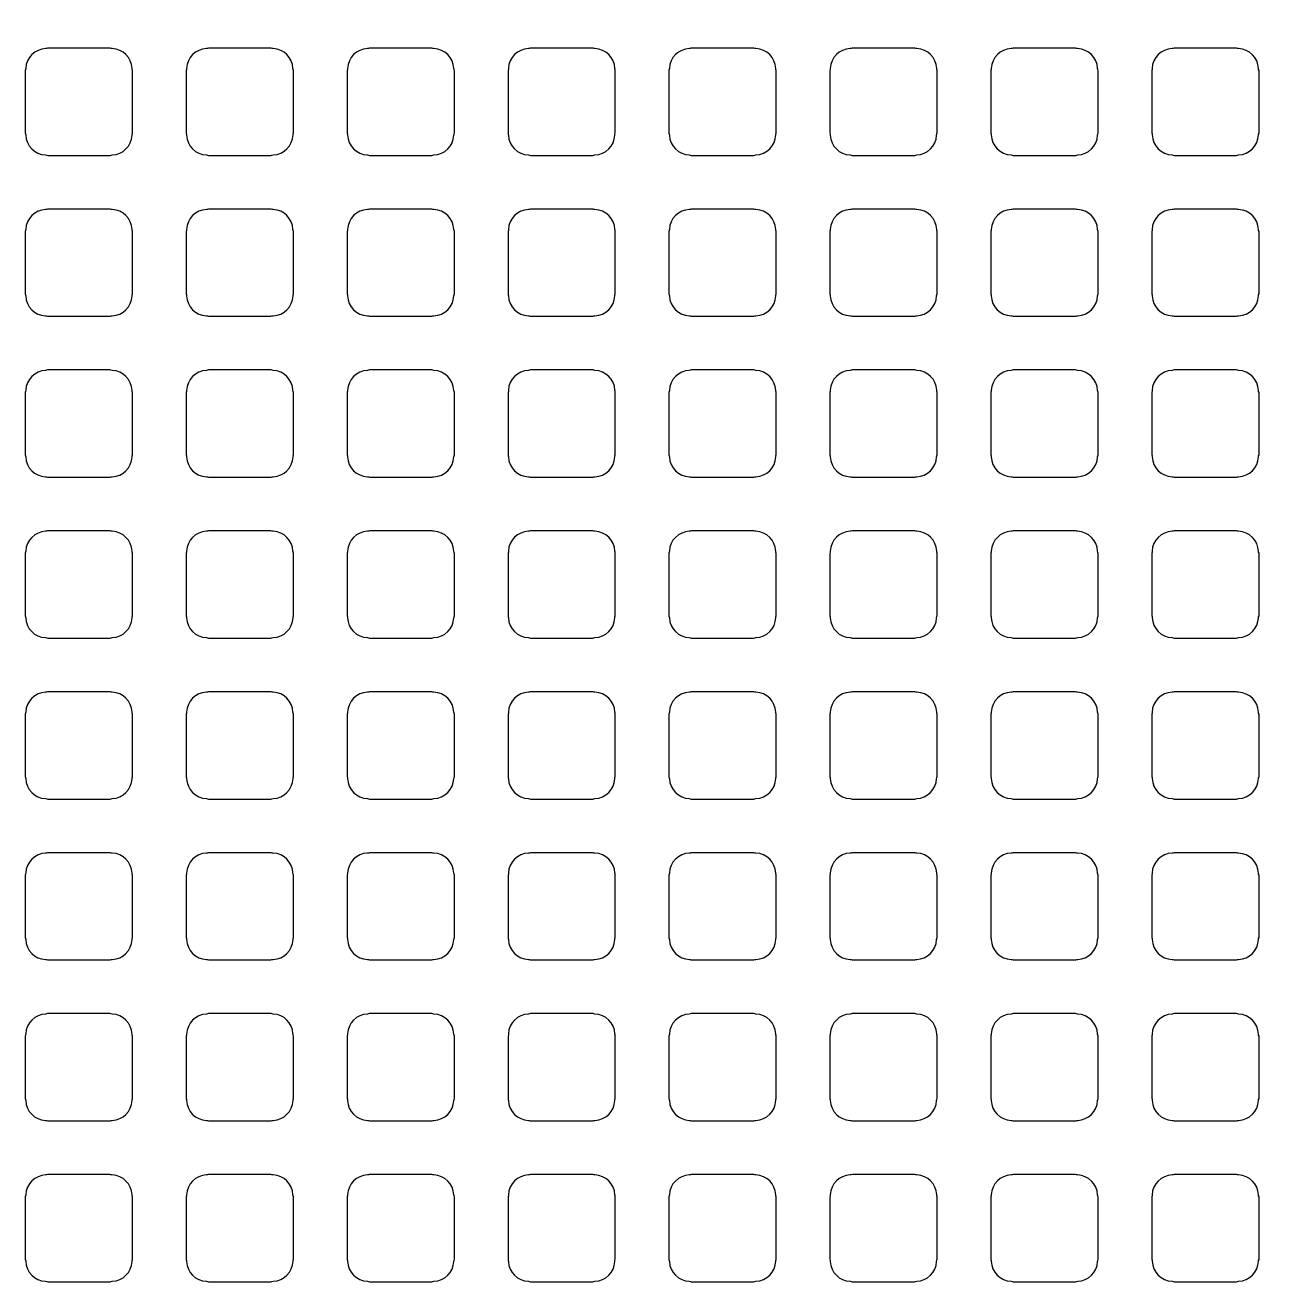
# Model space of a CAD drawing. Header units: millimetres. Extents: x 3440 to 3572, y 2 to 96.
# Drawn here: x 3530.244 to 3531.438, y 59.916 to 61.106 of the extents above; entities that cross this region are included whole.
import ezdxf

# ---------------------------------------------------------------- set-up
doc = ezdxf.new("R2010")
doc.units = ezdxf.units.MM
doc.header["$LTSCALE"] = 23.1
doc.layers.add('gbr-dxf', color=7, linetype='CONTINUOUS')

msp = doc.modelspace()

# ---------------------------------------------------------------- linework, layer by layer
at = {"layer": 'gbr-dxf', "linetype": 'Continuous'}
for points in [[(3533.3367, 60.2353, -0.198755), (3530.7901, 66.3816, -0.011889), (3530.7901, 66.385, -0.001401), (3530.7902, 66.4319, -0.006774), (3530.7902, 66.4335), (3530.7902, 68.821, 0.15456), (3530.6411, 69.0475, -0.007498), (3530.6397, 69.0487, -0.223524), (3530.566, 69.2052, -0.414223), (3530.7692, 69.4084, -0.414223), (3530.9724, 69.2052, -0.097355), (3530.9573, 69.1283, 0.044886), (3530.9345, 69.0512, -0.047616), (3530.9426, 68.9741, -0.019176), (3530.9426, 68.9684), (3530.9426, 68.8329, -0.01601), (3530.9426, 68.8281), (3530.9426, 66.4315, -0.008654), (3530.9426, 66.4292, 0.001254), (3530.9425, 66.3884, -0.011774), (3530.9425, 66.3851, 0.198929), (3533.4461, 60.3414, -0.008685)], [(3531.2886, 66.1606, 0.198897), (3533.5297, 60.7496, -0.008509)], [(3533.4202, 60.6435, -0.198702), (3531.1362, 66.1571, -0.011933)]]:
    msp.add_lwpolyline(points, format="xyb", dxfattribs=at)
for points in [[(3530.2439, 61.0037, -0.101214), (3530.2443, 61.0018, 0.393729), (3530.2632, 60.9829, -0.101678), (3530.2652, 60.9824), (3530.3243, 60.9824, -0.098843), (3530.3262, 60.9829, 0.393729), (3530.345, 61.0017, -0.095482), (3530.3454, 61.0036), (3530.3454, 61.0628, -0.098843), (3530.345, 61.0647, 0.393729), (3530.3261, 61.0836, -0.09841), (3530.3242, 61.084), (3530.265, 61.084, -0.089302), (3530.2632, 61.0836, 0.393729), (3530.2444, 61.0648, -0.104195), (3530.2439, 61.0628)], [(3530.3962, 61.0036, -0.098843), (3530.3967, 61.0017, 0.393729), (3530.4156, 60.9829, -0.095482), (3530.4174, 60.9824), (3530.4766, 60.9824, -0.104567), (3530.4786, 60.9829, 0.393729), (3530.4975, 61.0018, -0.09841), (3530.4979, 61.0037), (3530.4979, 61.0628, -0.101214), (3530.4974, 61.0648, 0.393729), (3530.4786, 61.0836, -0.092282), (3530.4768, 61.084), (3530.4174, 61.084, -0.095462), (3530.4156, 61.0836, 0.393729), (3530.3967, 61.0647, -0.101678), (3530.3962, 61.0628)], [(3530.5487, 61.0036, -0.095462), (3530.5491, 61.0018, 0.393729), (3530.568, 60.9829, -0.101678), (3530.57, 60.9824), (3530.6291, 60.9824, -0.098843), (3530.631, 60.9829, 0.393729), (3530.6498, 61.0017, -0.101678), (3530.6503, 61.0037), (3530.6503, 61.0627, -0.104567), (3530.6498, 61.0647, 0.393729), (3530.6309, 61.0836, -0.09841), (3530.629, 61.084), (3530.5698, 61.084, -0.089302), (3530.568, 61.0836, 0.393729), (3530.5492, 61.0648, -0.09841), (3530.5487, 61.0629)], [(3530.7011, 61.0036, -0.095462), (3530.7015, 61.0017, 0.393729), (3530.7204, 60.9829, -0.09841), (3530.7223, 60.9824), (3530.7815, 60.9824, -0.095462), (3530.7833, 60.9829, 0.393729), (3530.8022, 61.0017, -0.101678), (3530.8027, 61.0037), (3530.8027, 61.063, -0.092621), (3530.8023, 61.0648, 0.393729), (3530.7834, 61.0836, -0.088868), (3530.7817, 61.084), (3530.7222, 61.084, -0.092621), (3530.7204, 61.0836, 0.393729), (3530.7015, 61.0648, -0.09841), (3530.7011, 61.0628)], [(3530.8535, 61.0036, -0.095462), (3530.8539, 61.0017, 0.393729), (3530.8728, 60.9829, -0.095482), (3530.8746, 60.9824), (3530.9338, 60.9824, -0.104567), (3530.9358, 60.9829, 0.393729), (3530.9547, 61.0018, -0.088868), (3530.955, 61.0035), (3530.955, 61.063, -0.092621), (3530.9546, 61.0648, 0.393729), (3530.9358, 61.0836, -0.092282), (3530.934, 61.084), (3530.8746, 61.084, -0.095462), (3530.8728, 61.0836, 0.393729), (3530.8539, 61.0647, -0.09841), (3530.8535, 61.0628)], [(3531.0058, 61.0037, -0.101214), (3531.0063, 61.0017, 0.393729), (3531.0252, 60.9829, -0.09841), (3531.0271, 60.9824), (3531.0863, 60.9824, -0.095462), (3531.0881, 60.9829, 0.393729), (3531.107, 61.0017, -0.107228), (3531.1075, 61.0038), (3531.1075, 61.0629, -0.098843), (3531.1071, 61.0648, 0.393729), (3531.0882, 61.0836, -0.088868), (3531.0865, 61.084), (3531.027, 61.084, -0.092621), (3531.0252, 61.0836, 0.393729), (3531.0063, 61.0648, -0.104195), (3531.0058, 61.0627)], [(3531.1583, 61.0036, -0.095462), (3531.1587, 61.0018, 0.393729), (3531.1776, 60.9829, -0.101678), (3531.1796, 60.9824), (3531.2387, 60.9824, -0.098843), (3531.2406, 60.9829, 0.393729), (3531.2594, 61.0017, -0.101678), (3531.2599, 61.0037), (3531.2599, 61.0627, -0.104567), (3531.2594, 61.0647, 0.393729), (3531.2405, 61.0836, -0.09841), (3531.2386, 61.084), (3531.1794, 61.084, -0.089302), (3531.1776, 61.0836, 0.393729), (3531.1588, 61.0648, -0.09841), (3531.1583, 61.0629)], [(3531.3107, 61.0038, -0.101214), (3531.3112, 61.0018, 0.393729), (3531.33, 60.9829, -0.104195), (3531.332, 60.9824), (3531.391, 60.9824, -0.101214), (3531.393, 60.9829, 0.393729), (3531.4118, 61.0018, -0.095482), (3531.4123, 61.0036), (3531.4123, 61.0628, -0.098843), (3531.4118, 61.0647, 0.393729), (3531.393, 61.0836, -0.095482), (3531.3911, 61.084), (3531.3319, 61.084, -0.098843), (3531.33, 61.0836, 0.393729), (3531.3111, 61.0647, -0.092282), (3531.3107, 61.0629)], [(3530.2439, 60.8513, -0.101214), (3530.2443, 60.8494, 0.393729), (3530.2632, 60.8305, -0.09841), (3530.2651, 60.8301), (3530.3243, 60.8301, -0.095462), (3530.3262, 60.8305, 0.393729), (3530.345, 60.8493, -0.095482), (3530.3454, 60.8512), (3530.3454, 60.9104, -0.098843), (3530.345, 60.9123, 0.393729), (3530.3261, 60.9312, -0.101678), (3530.3242, 60.9316), (3530.265, 60.9316, -0.092621), (3530.2632, 60.9312, 0.393729), (3530.2444, 60.9124, -0.104195), (3530.2439, 60.9104)], [(3530.3962, 60.8512, -0.098843), (3530.3967, 60.8493, 0.393729), (3530.4156, 60.8305, -0.092282), (3530.4173, 60.8301), (3530.4766, 60.8301, -0.101214), (3530.4786, 60.8305, 0.393729), (3530.4975, 60.8494, -0.09841), (3530.4979, 60.8513), (3530.4979, 60.9104, -0.101214), (3530.4974, 60.9124, 0.393729), (3530.4786, 60.9312, -0.095482), (3530.4767, 60.9316), (3530.4175, 60.9316, -0.098843), (3530.4156, 60.9312, 0.393729), (3530.3967, 60.9123, -0.101678), (3530.3962, 60.9104)], [(3530.5487, 60.8512, -0.095462), (3530.5491, 60.8494, 0.393729), (3530.568, 60.8305, -0.09841), (3530.5699, 60.8301), (3530.6291, 60.8301, -0.095462), (3530.631, 60.8305, 0.393729), (3530.6498, 60.8493, -0.101678), (3530.6503, 60.8513), (3530.6503, 60.9103, -0.104567), (3530.6498, 60.9123, 0.393729), (3530.6309, 60.9312, -0.101678), (3530.629, 60.9316), (3530.5698, 60.9316, -0.092621), (3530.568, 60.9312, 0.393729), (3530.5492, 60.9124, -0.09841), (3530.5487, 60.9105)], [(3530.7011, 60.8512, -0.095462), (3530.7015, 60.8493, 0.393729), (3530.7204, 60.8305, -0.095482), (3530.7222, 60.8301), (3530.7815, 60.8301, -0.092621), (3530.7833, 60.8305, 0.393729), (3530.8022, 60.8493, -0.101678), (3530.8027, 60.8513), (3530.8027, 60.9106, -0.092621), (3530.8023, 60.9124, 0.393729), (3530.7834, 60.9312, -0.092282), (3530.7816, 60.9316), (3530.7223, 60.9316, -0.095462), (3530.7204, 60.9312, 0.393729), (3530.7015, 60.9124, -0.09841), (3530.7011, 60.9104)], [(3530.8535, 60.8512, -0.095462), (3530.8539, 60.8493, 0.393729), (3530.8728, 60.8305, -0.092282), (3530.8745, 60.8301), (3530.9338, 60.8301, -0.101214), (3530.9358, 60.8305, 0.393729), (3530.9547, 60.8494, -0.088868), (3530.955, 60.8511), (3530.955, 60.9106, -0.092621), (3530.9546, 60.9124, 0.393729), (3530.9358, 60.9312, -0.095482), (3530.9339, 60.9316), (3530.8747, 60.9316, -0.098843), (3530.8728, 60.9312, 0.393729), (3530.8539, 60.9123, -0.09841), (3530.8535, 60.9104)], [(3531.0058, 60.8513, -0.101214), (3531.0063, 60.8493, 0.393729), (3531.0252, 60.8305, -0.095482), (3531.027, 60.8301), (3531.0863, 60.8301, -0.092621), (3531.0881, 60.8305, 0.393729), (3531.107, 60.8493, -0.107228), (3531.1075, 60.8514), (3531.1075, 60.9105, -0.098843), (3531.1071, 60.9124, 0.393729), (3531.0882, 60.9312, -0.092282), (3531.0864, 60.9316), (3531.027, 60.9316, -0.095462), (3531.0252, 60.9312, 0.393729), (3531.0063, 60.9124, -0.104195), (3531.0058, 60.9103)], [(3531.1583, 60.8512, -0.095462), (3531.1587, 60.8494, 0.393729), (3531.1776, 60.8305, -0.09841), (3531.1795, 60.8301), (3531.2387, 60.8301, -0.095462), (3531.2406, 60.8305, 0.393729), (3531.2594, 60.8493, -0.101678), (3531.2599, 60.8513), (3531.2599, 60.9103, -0.104567), (3531.2594, 60.9123, 0.393729), (3531.2405, 60.9312, -0.101678), (3531.2386, 60.9316), (3531.1794, 60.9316, -0.092621), (3531.1776, 60.9312, 0.393729), (3531.1588, 60.9124, -0.09841), (3531.1583, 60.9105)], [(3531.3107, 60.8514, -0.101214), (3531.3112, 60.8494, 0.393729), (3531.33, 60.8305, -0.101678), (3531.332, 60.8301), (3531.3911, 60.8301, -0.098843), (3531.393, 60.8305, 0.393729), (3531.4118, 60.8494, -0.095482), (3531.4123, 60.8512), (3531.4123, 60.9104, -0.098843), (3531.4118, 60.9123, 0.393729), (3531.393, 60.9312, -0.09841), (3531.3911, 60.9316), (3531.3319, 60.9316, -0.101214), (3531.33, 60.9312, 0.393729), (3531.3111, 60.9123, -0.092282), (3531.3107, 60.9105)], [(3530.2439, 60.6989, -0.101214), (3530.2443, 60.697, 0.393729), (3530.2632, 60.6781, -0.095482), (3530.265, 60.6777), (3530.3244, 60.6777, -0.092621), (3530.3262, 60.6781, 0.393729), (3530.345, 60.6969, -0.095482), (3530.3454, 60.6988), (3530.3454, 60.758, -0.098843), (3530.345, 60.7599, 0.393729), (3530.3261, 60.7788, -0.104195), (3530.3241, 60.7793), (3530.2651, 60.7793, -0.095462), (3530.2632, 60.7788, 0.393729), (3530.2444, 60.76, -0.104195), (3530.2439, 60.758)], [(3530.3962, 60.6988, -0.098843), (3530.3967, 60.6969, 0.393729), (3530.4156, 60.6781, -0.088868), (3530.4173, 60.6777), (3530.4767, 60.6777, -0.098843), (3530.4786, 60.6781, 0.393729), (3530.4975, 60.697, -0.09841), (3530.4979, 60.6989), (3530.4979, 60.758, -0.101214), (3530.4974, 60.76, 0.393729), (3530.4786, 60.7788, -0.09841), (3530.4767, 60.7793), (3530.4175, 60.7793, -0.101214), (3530.4156, 60.7788, 0.393729), (3530.3967, 60.7599, -0.101678), (3530.3962, 60.758)], [(3530.5487, 60.6988, -0.095462), (3530.5491, 60.697, 0.393729), (3530.568, 60.6781, -0.095482), (3530.5699, 60.6777), (3530.6292, 60.6777, -0.092621), (3530.631, 60.6781, 0.393729), (3530.6498, 60.6969, -0.101678), (3530.6503, 60.6989), (3530.6503, 60.7579, -0.104567), (3530.6498, 60.7599, 0.393729), (3530.6309, 60.7788, -0.104195), (3530.6289, 60.7793), (3530.5699, 60.7793, -0.095462), (3530.568, 60.7788, 0.393729), (3530.5492, 60.76, -0.09841), (3530.5487, 60.7581)], [(3530.7011, 60.6988, -0.095462), (3530.7015, 60.6969, 0.393729), (3530.7204, 60.6781, -0.092282), (3530.7222, 60.6777), (3530.7816, 60.6777, -0.089302), (3530.7833, 60.6781, 0.393729), (3530.8022, 60.6969, -0.101678), (3530.8027, 60.6989), (3530.8027, 60.7582, -0.092621), (3530.8023, 60.76, 0.393729), (3530.7834, 60.7788, -0.095482), (3530.7816, 60.7793), (3530.7223, 60.7793, -0.098843), (3530.7204, 60.7788, 0.393729), (3530.7015, 60.76, -0.09841), (3530.7011, 60.758)], [(3530.8535, 60.6988, -0.095462), (3530.8539, 60.6969, 0.393729), (3530.8728, 60.6781, -0.088868), (3530.8745, 60.6777), (3530.9339, 60.6777, -0.098843), (3530.9358, 60.6781, 0.393729), (3530.9547, 60.697, -0.088868), (3530.955, 60.6987), (3530.955, 60.7582, -0.092621), (3530.9546, 60.76, 0.393729), (3530.9358, 60.7788, -0.09841), (3530.9339, 60.7793), (3530.8747, 60.7793, -0.101214), (3530.8728, 60.7788, 0.393729), (3530.8539, 60.7599, -0.09841), (3530.8535, 60.758)], [(3531.0058, 60.6989, -0.101214), (3531.0063, 60.6969, 0.393729), (3531.0252, 60.6781, -0.092282), (3531.027, 60.6777), (3531.0864, 60.6777, -0.089302), (3531.0881, 60.6781, 0.393729), (3531.107, 60.6969, -0.107228), (3531.1075, 60.699), (3531.1075, 60.7581, -0.098843), (3531.1071, 60.76, 0.393729), (3531.0882, 60.7788, -0.095482), (3531.0864, 60.7793), (3531.0271, 60.7793, -0.098843), (3531.0252, 60.7788, 0.393729), (3531.0063, 60.76, -0.104195), (3531.0058, 60.7579)], [(3531.1583, 60.6988, -0.095462), (3531.1587, 60.697, 0.393729), (3531.1776, 60.6781, -0.095482), (3531.1795, 60.6777), (3531.2388, 60.6777, -0.092621), (3531.2406, 60.6781, 0.393729), (3531.2594, 60.6969, -0.101678), (3531.2599, 60.6989), (3531.2599, 60.7579, -0.104567), (3531.2594, 60.7599, 0.393729), (3531.2405, 60.7788, -0.104195), (3531.2385, 60.7793), (3531.1795, 60.7793, -0.095462), (3531.1776, 60.7788, 0.393729), (3531.1588, 60.76, -0.09841), (3531.1583, 60.7581)], [(3531.3107, 60.699, -0.101214), (3531.3112, 60.697, 0.393729), (3531.33, 60.6781, -0.09841), (3531.3319, 60.6777), (3531.3911, 60.6777, -0.095462), (3531.393, 60.6781, 0.393729), (3531.4118, 60.697, -0.095482), (3531.4123, 60.6988), (3531.4123, 60.758, -0.098843), (3531.4118, 60.7599, 0.393729), (3531.393, 60.7788, -0.101678), (3531.391, 60.7793), (3531.332, 60.7793, -0.104567), (3531.33, 60.7788, 0.393729), (3531.3111, 60.7599, -0.092282), (3531.3107, 60.7581)], [(3530.2439, 60.5465, -0.101214), (3530.2443, 60.5446, 0.393729), (3530.2632, 60.5257, -0.104195), (3530.2652, 60.5252), (3530.3242, 60.5252, -0.101214), (3530.3262, 60.5257, 0.393729), (3530.345, 60.5445, -0.095482), (3530.3454, 60.5464), (3530.3454, 60.6056, -0.098843), (3530.345, 60.6075, 0.393729), (3530.3261, 60.6264, -0.107228), (3530.3241, 60.6269), (3530.2651, 60.6269, -0.098843), (3530.2632, 60.6264, 0.393729), (3530.2444, 60.6076, -0.104195), (3530.2439, 60.6056)], [(3530.3962, 60.5464, -0.098843), (3530.3967, 60.5445, 0.393729), (3530.4156, 60.5257, -0.09841), (3530.4175, 60.5252), (3530.4765, 60.5252, -0.10699), (3530.4786, 60.5257, 0.393729), (3530.4975, 60.5446, -0.09841), (3530.4979, 60.5465), (3530.4979, 60.6056, -0.101214), (3530.4974, 60.6076, 0.393729), (3530.4786, 60.6264, -0.101678), (3530.4766, 60.6269), (3530.4176, 60.6269, -0.104567), (3530.4156, 60.6264, 0.393729), (3530.3967, 60.6075, -0.101678), (3530.3962, 60.6056)], [(3530.5487, 60.5464, -0.095462), (3530.5491, 60.5446, 0.393729), (3530.568, 60.5257, -0.104195), (3530.57, 60.5252), (3530.629, 60.5252, -0.101214), (3530.631, 60.5257, 0.393729), (3530.6498, 60.5445, -0.101678), (3530.6503, 60.5465), (3530.6503, 60.6055, -0.104567), (3530.6498, 60.6075, 0.393729), (3530.6309, 60.6264, -0.107228), (3530.6289, 60.6269), (3530.5699, 60.6269, -0.098843), (3530.568, 60.6264, 0.393729), (3530.5492, 60.6076, -0.09841), (3530.5487, 60.6057)], [(3530.7011, 60.5464, -0.095462), (3530.7015, 60.5445, 0.393729), (3530.7204, 60.5257, -0.101678), (3530.7223, 60.5252), (3530.7814, 60.5252, -0.098843), (3530.7833, 60.5257, 0.393729), (3530.8022, 60.5445, -0.101678), (3530.8027, 60.5465), (3530.8027, 60.6058, -0.092621), (3530.8023, 60.6076, 0.393729), (3530.7834, 60.6264, -0.09841), (3530.7815, 60.6269), (3530.7224, 60.6269, -0.101214), (3530.7204, 60.6264, 0.393729), (3530.7015, 60.6076, -0.09841), (3530.7011, 60.6056)], [(3530.8535, 60.5464, -0.095462), (3530.8539, 60.5445, 0.393729), (3530.8728, 60.5257, -0.09841), (3530.8747, 60.5252), (3530.9337, 60.5252, -0.10699), (3530.9358, 60.5257, 0.393729), (3530.9547, 60.5446, -0.088868), (3530.955, 60.5463), (3530.955, 60.6058, -0.092621), (3530.9546, 60.6076, 0.393729), (3530.9358, 60.6264, -0.101678), (3530.9338, 60.6269), (3530.8748, 60.6269, -0.104567), (3530.8728, 60.6264, 0.393729), (3530.8539, 60.6075, -0.09841), (3530.8535, 60.6056)], [(3531.0058, 60.5465, -0.101214), (3531.0063, 60.5445, 0.393729), (3531.0252, 60.5257, -0.101678), (3531.0271, 60.5252), (3531.0862, 60.5252, -0.098843), (3531.0881, 60.5257, 0.393729), (3531.107, 60.5445, -0.107228), (3531.1075, 60.5466), (3531.1075, 60.6057, -0.098843), (3531.1071, 60.6076, 0.393729), (3531.0882, 60.6264, -0.09841), (3531.0863, 60.6269), (3531.0272, 60.6269, -0.101214), (3531.0252, 60.6264, 0.393729), (3531.0063, 60.6076, -0.104195), (3531.0058, 60.6055)], [(3531.1583, 60.5464, -0.095462), (3531.1587, 60.5446, 0.393729), (3531.1776, 60.5257, -0.104195), (3531.1796, 60.5252), (3531.2386, 60.5252, -0.101214), (3531.2406, 60.5257, 0.393729), (3531.2594, 60.5445, -0.101678), (3531.2599, 60.5465), (3531.2599, 60.6055, -0.104567), (3531.2594, 60.6075, 0.393729), (3531.2405, 60.6264, -0.107228), (3531.2385, 60.6269), (3531.1795, 60.6269, -0.098843), (3531.1776, 60.6264, 0.393729), (3531.1588, 60.6076, -0.09841), (3531.1583, 60.6057)], [(3531.3107, 60.5466, -0.101214), (3531.3112, 60.5446, 0.393729), (3531.33, 60.5257, -0.107228), (3531.3321, 60.5252), (3531.391, 60.5252, -0.104567), (3531.393, 60.5257, 0.393729), (3531.4118, 60.5446, -0.095482), (3531.4123, 60.5464), (3531.4123, 60.6056, -0.098843), (3531.4118, 60.6075, 0.393729), (3531.393, 60.6264, -0.104195), (3531.3909, 60.6269), (3531.332, 60.6269, -0.10699), (3531.33, 60.6264, 0.393729), (3531.3111, 60.6075, -0.092282), (3531.3107, 60.6057)], [(3530.2439, 60.3941, -0.101214), (3530.2443, 60.3922, 0.393729), (3530.2632, 60.3733, -0.101678), (3530.2652, 60.3728), (3530.3243, 60.3728, -0.098843), (3530.3262, 60.3733, 0.393729), (3530.345, 60.3921, -0.095482), (3530.3454, 60.394), (3530.3454, 60.4532, -0.098843), (3530.345, 60.4551, 0.393729), (3530.3261, 60.474, -0.09841), (3530.3242, 60.4744), (3530.265, 60.4744, -0.089302), (3530.2632, 60.474, 0.393729), (3530.2444, 60.4552, -0.104195), (3530.2439, 60.4532)], [(3530.3962, 60.394, -0.098843), (3530.3967, 60.3921, 0.393729), (3530.4156, 60.3733, -0.095482), (3530.4174, 60.3728), (3530.4766, 60.3728, -0.104567), (3530.4786, 60.3733, 0.393729), (3530.4975, 60.3922, -0.09841), (3530.4979, 60.3941), (3530.4979, 60.4532, -0.101214), (3530.4974, 60.4552, 0.393729), (3530.4786, 60.474, -0.092282), (3530.4768, 60.4744), (3530.4174, 60.4744, -0.095462), (3530.4156, 60.474, 0.393729), (3530.3967, 60.4551, -0.101678), (3530.3962, 60.4532)], [(3530.5487, 60.394, -0.095462), (3530.5491, 60.3922, 0.393729), (3530.568, 60.3733, -0.101678), (3530.57, 60.3728), (3530.6291, 60.3728, -0.098843), (3530.631, 60.3733, 0.393729), (3530.6498, 60.3921, -0.101678), (3530.6503, 60.3941), (3530.6503, 60.4531, -0.104567), (3530.6498, 60.4551, 0.393729), (3530.6309, 60.474, -0.09841), (3530.629, 60.4744), (3530.5698, 60.4744, -0.089302), (3530.568, 60.474, 0.393729), (3530.5492, 60.4552, -0.09841), (3530.5487, 60.4533)], [(3530.7011, 60.394, -0.095462), (3530.7015, 60.3921, 0.393729), (3530.7204, 60.3733, -0.09841), (3530.7223, 60.3728), (3530.7815, 60.3728, -0.095462), (3530.7833, 60.3733, 0.393729), (3530.8022, 60.3921, -0.101678), (3530.8027, 60.3941), (3530.8027, 60.4534, -0.092621), (3530.8023, 60.4552, 0.393729), (3530.7834, 60.474, -0.088868), (3530.7817, 60.4744), (3530.7222, 60.4744, -0.092621), (3530.7204, 60.474, 0.393729), (3530.7015, 60.4552, -0.09841), (3530.7011, 60.4532)], [(3530.8535, 60.394, -0.095462), (3530.8539, 60.3921, 0.393729), (3530.8728, 60.3733, -0.095482), (3530.8746, 60.3728), (3530.9338, 60.3728, -0.104567), (3530.9358, 60.3733, 0.393729), (3530.9547, 60.3922, -0.088868), (3530.955, 60.3939), (3530.955, 60.4534, -0.092621), (3530.9546, 60.4552, 0.393729), (3530.9358, 60.474, -0.092282), (3530.934, 60.4744), (3530.8746, 60.4744, -0.095462), (3530.8728, 60.474, 0.393729), (3530.8539, 60.4551, -0.09841), (3530.8535, 60.4532)], [(3531.0058, 60.3941, -0.101214), (3531.0063, 60.3921, 0.393729), (3531.0252, 60.3733, -0.09841), (3531.0271, 60.3728), (3531.0863, 60.3728, -0.095462), (3531.0881, 60.3733, 0.393729), (3531.107, 60.3921, -0.107228), (3531.1075, 60.3942), (3531.1075, 60.4533, -0.098843), (3531.1071, 60.4552, 0.393729), (3531.0882, 60.474, -0.088868), (3531.0865, 60.4744), (3531.027, 60.4744, -0.092621), (3531.0252, 60.474, 0.393729), (3531.0063, 60.4552, -0.104195), (3531.0058, 60.4531)], [(3531.1583, 60.394, -0.095462), (3531.1587, 60.3922, 0.393729), (3531.1776, 60.3733, -0.101678), (3531.1796, 60.3728), (3531.2387, 60.3728, -0.098843), (3531.2406, 60.3733, 0.393729), (3531.2594, 60.3921, -0.101678), (3531.2599, 60.3941), (3531.2599, 60.4531, -0.104567), (3531.2594, 60.4551, 0.393729), (3531.2405, 60.474, -0.09841), (3531.2386, 60.4744), (3531.1794, 60.4744, -0.089302), (3531.1776, 60.474, 0.393729), (3531.1588, 60.4552, -0.09841), (3531.1583, 60.4533)], [(3531.3107, 60.3942, -0.101214), (3531.3112, 60.3922, 0.393729), (3531.33, 60.3733, -0.104195), (3531.332, 60.3728), (3531.391, 60.3728, -0.101214), (3531.393, 60.3733, 0.393729), (3531.4118, 60.3922, -0.095482), (3531.4123, 60.394), (3531.4123, 60.4532, -0.098843), (3531.4118, 60.4551, 0.393729), (3531.393, 60.474, -0.095482), (3531.3911, 60.4744), (3531.3319, 60.4744, -0.098843), (3531.33, 60.474, 0.393729), (3531.3111, 60.4551, -0.092282), (3531.3107, 60.4533)], [(3530.2439, 60.2417, -0.101214), (3530.2443, 60.2398, 0.393729), (3530.2632, 60.2209, -0.09841), (3530.2651, 60.2205), (3530.3243, 60.2205, -0.095462), (3530.3262, 60.2209, 0.393729), (3530.345, 60.2397, -0.095482), (3530.3454, 60.2416), (3530.3454, 60.3008, -0.098843), (3530.345, 60.3027, 0.393729), (3530.3261, 60.3216, -0.101678), (3530.3242, 60.322), (3530.265, 60.322, -0.092621), (3530.2632, 60.3216, 0.393729), (3530.2444, 60.3028, -0.104195), (3530.2439, 60.3008)], [(3530.3962, 60.2416, -0.098843), (3530.3967, 60.2397, 0.393729), (3530.4156, 60.2209, -0.092282), (3530.4173, 60.2205), (3530.4766, 60.2205, -0.101214), (3530.4786, 60.2209, 0.393729), (3530.4975, 60.2398, -0.09841), (3530.4979, 60.2417), (3530.4979, 60.3008, -0.101214), (3530.4974, 60.3028, 0.393729), (3530.4786, 60.3216, -0.095482), (3530.4767, 60.322), (3530.4175, 60.322, -0.098843), (3530.4156, 60.3216, 0.393729), (3530.3967, 60.3027, -0.101678), (3530.3962, 60.3008)], [(3530.5487, 60.2416, -0.095462), (3530.5491, 60.2398, 0.393729), (3530.568, 60.2209, -0.09841), (3530.5699, 60.2205), (3530.6291, 60.2205, -0.095462), (3530.631, 60.2209, 0.393729), (3530.6498, 60.2397, -0.101678), (3530.6503, 60.2417), (3530.6503, 60.3007, -0.104567), (3530.6498, 60.3027, 0.393729), (3530.6309, 60.3216, -0.101678), (3530.629, 60.322), (3530.5698, 60.322, -0.092621), (3530.568, 60.3216, 0.393729), (3530.5492, 60.3028, -0.09841), (3530.5487, 60.3009)], [(3530.7011, 60.2416, -0.095462), (3530.7015, 60.2397, 0.393729), (3530.7204, 60.2209, -0.095482), (3530.7222, 60.2205), (3530.7815, 60.2205, -0.092621), (3530.7833, 60.2209, 0.393729), (3530.8022, 60.2397, -0.101678), (3530.8027, 60.2417), (3530.8027, 60.301, -0.092621), (3530.8023, 60.3028, 0.393729), (3530.7834, 60.3216, -0.092282), (3530.7816, 60.322), (3530.7223, 60.322, -0.095462), (3530.7204, 60.3216, 0.393729), (3530.7015, 60.3028, -0.09841), (3530.7011, 60.3008)], [(3530.8535, 60.2416, -0.095462), (3530.8539, 60.2397, 0.393729), (3530.8728, 60.2209, -0.092282), (3530.8745, 60.2205), (3530.9338, 60.2205, -0.101214), (3530.9358, 60.2209, 0.393729), (3530.9547, 60.2398, -0.088868), (3530.955, 60.2415), (3530.955, 60.301, -0.092621), (3530.9546, 60.3028, 0.393729), (3530.9358, 60.3216, -0.095482), (3530.9339, 60.322), (3530.8747, 60.322, -0.098843), (3530.8728, 60.3216, 0.393729), (3530.8539, 60.3027, -0.09841), (3530.8535, 60.3008)], [(3531.0058, 60.2417, -0.101214), (3531.0063, 60.2397, 0.393729), (3531.0252, 60.2209, -0.095482), (3531.027, 60.2205), (3531.0863, 60.2205, -0.092621), (3531.0881, 60.2209, 0.393729), (3531.107, 60.2397, -0.107228), (3531.1075, 60.2418), (3531.1075, 60.3009, -0.098843), (3531.1071, 60.3028, 0.393729), (3531.0882, 60.3216, -0.092282), (3531.0864, 60.322), (3531.027, 60.322, -0.095462), (3531.0252, 60.3216, 0.393729), (3531.0063, 60.3028, -0.104195), (3531.0058, 60.3007)], [(3531.1583, 60.2416, -0.095462), (3531.1587, 60.2398, 0.393729), (3531.1776, 60.2209, -0.09841), (3531.1795, 60.2205), (3531.2387, 60.2205, -0.095462), (3531.2406, 60.2209, 0.393729), (3531.2594, 60.2397, -0.101678), (3531.2599, 60.2417), (3531.2599, 60.3007, -0.104567), (3531.2594, 60.3027, 0.393729), (3531.2405, 60.3216, -0.101678), (3531.2386, 60.322), (3531.1794, 60.322, -0.092621), (3531.1776, 60.3216, 0.393729), (3531.1588, 60.3028, -0.09841), (3531.1583, 60.3009)], [(3531.3107, 60.2418, -0.101214), (3531.3112, 60.2398, 0.393729), (3531.33, 60.2209, -0.101678), (3531.332, 60.2205), (3531.3911, 60.2205, -0.098843), (3531.393, 60.2209, 0.393729), (3531.4118, 60.2398, -0.095482), (3531.4123, 60.2416), (3531.4123, 60.3008, -0.098843), (3531.4118, 60.3027, 0.393729), (3531.393, 60.3216, -0.09841), (3531.3911, 60.322), (3531.3319, 60.322, -0.101214), (3531.33, 60.3216, 0.393729), (3531.3111, 60.3027, -0.092282), (3531.3107, 60.3009)], [(3530.2439, 60.0893, -0.101214), (3530.2443, 60.0874, 0.393729), (3530.2632, 60.0685, -0.095482), (3530.265, 60.0681), (3530.3244, 60.0681, -0.092621), (3530.3262, 60.0685, 0.393729), (3530.345, 60.0873, -0.095482), (3530.3454, 60.0892), (3530.3454, 60.1484, -0.098843), (3530.345, 60.1503, 0.393729), (3530.3261, 60.1692, -0.104195), (3530.3241, 60.1697), (3530.2651, 60.1697, -0.095462), (3530.2632, 60.1692, 0.393729), (3530.2444, 60.1504, -0.104195), (3530.2439, 60.1484)], [(3530.3962, 60.0892, -0.098843), (3530.3967, 60.0873, 0.393729), (3530.4156, 60.0685, -0.088868), (3530.4173, 60.0681), (3530.4767, 60.0681, -0.098843), (3530.4786, 60.0685, 0.393729), (3530.4975, 60.0874, -0.09841), (3530.4979, 60.0893), (3530.4979, 60.1484, -0.101214), (3530.4974, 60.1504, 0.393729), (3530.4786, 60.1692, -0.09841), (3530.4767, 60.1697), (3530.4175, 60.1697, -0.101214), (3530.4156, 60.1692, 0.393729), (3530.3967, 60.1503, -0.101678), (3530.3962, 60.1484)], [(3530.5487, 60.0892, -0.095462), (3530.5491, 60.0874, 0.393729), (3530.568, 60.0685, -0.095482), (3530.5699, 60.0681), (3530.6292, 60.0681, -0.092621), (3530.631, 60.0685, 0.393729), (3530.6498, 60.0873, -0.101678), (3530.6503, 60.0893), (3530.6503, 60.1483, -0.104567), (3530.6498, 60.1503, 0.393729), (3530.6309, 60.1692, -0.104195), (3530.6289, 60.1697), (3530.5699, 60.1697, -0.095462), (3530.568, 60.1692, 0.393729), (3530.5492, 60.1504, -0.09841), (3530.5487, 60.1485)], [(3530.7011, 60.0892, -0.095462), (3530.7015, 60.0873, 0.393729), (3530.7204, 60.0685, -0.092282), (3530.7222, 60.0681), (3530.7816, 60.0681, -0.089302), (3530.7833, 60.0685, 0.393729), (3530.8022, 60.0873, -0.101678), (3530.8027, 60.0893), (3530.8027, 60.1486, -0.092621), (3530.8023, 60.1504, 0.393729), (3530.7834, 60.1692, -0.095482), (3530.7816, 60.1697), (3530.7223, 60.1697, -0.098843), (3530.7204, 60.1692, 0.393729), (3530.7015, 60.1504, -0.09841), (3530.7011, 60.1484)], [(3530.8535, 60.0892, -0.095462), (3530.8539, 60.0873, 0.393729), (3530.8728, 60.0685, -0.088868), (3530.8745, 60.0681), (3530.9339, 60.0681, -0.098843), (3530.9358, 60.0685, 0.393729), (3530.9547, 60.0874, -0.088868), (3530.955, 60.0891), (3530.955, 60.1486, -0.092621), (3530.9546, 60.1504, 0.393729), (3530.9358, 60.1692, -0.09841), (3530.9339, 60.1697), (3530.8747, 60.1697, -0.101214), (3530.8728, 60.1692, 0.393729), (3530.8539, 60.1503, -0.09841), (3530.8535, 60.1484)], [(3531.0058, 60.0893, -0.101214), (3531.0063, 60.0873, 0.393729), (3531.0252, 60.0685, -0.092282), (3531.027, 60.0681), (3531.0864, 60.0681, -0.089302), (3531.0881, 60.0685, 0.393729), (3531.107, 60.0873, -0.107228), (3531.1075, 60.0894), (3531.1075, 60.1485, -0.098843), (3531.1071, 60.1504, 0.393729), (3531.0882, 60.1692, -0.095482), (3531.0864, 60.1697), (3531.0271, 60.1697, -0.098843), (3531.0252, 60.1692, 0.393729), (3531.0063, 60.1504, -0.104195), (3531.0058, 60.1483)], [(3531.1583, 60.0892, -0.095462), (3531.1587, 60.0874, 0.393729), (3531.1776, 60.0685, -0.095482), (3531.1795, 60.0681), (3531.2388, 60.0681, -0.092621), (3531.2406, 60.0685, 0.393729), (3531.2594, 60.0873, -0.101678), (3531.2599, 60.0893), (3531.2599, 60.1483, -0.104567), (3531.2594, 60.1503, 0.393729), (3531.2405, 60.1692, -0.104195), (3531.2385, 60.1697), (3531.1795, 60.1697, -0.095462), (3531.1776, 60.1692, 0.393729), (3531.1588, 60.1504, -0.09841), (3531.1583, 60.1485)], [(3531.3107, 60.0894, -0.101214), (3531.3112, 60.0874, 0.393729), (3531.33, 60.0685, -0.09841), (3531.3319, 60.0681), (3531.3911, 60.0681, -0.095462), (3531.393, 60.0685, 0.393729), (3531.4118, 60.0874, -0.095482), (3531.4123, 60.0892), (3531.4123, 60.1484, -0.098843), (3531.4118, 60.1503, 0.393729), (3531.393, 60.1692, -0.101678), (3531.391, 60.1697), (3531.332, 60.1697, -0.104567), (3531.33, 60.1692, 0.393729), (3531.3111, 60.1503, -0.092282), (3531.3107, 60.1485)], [(3530.2439, 59.9369, -0.101214), (3530.2443, 59.935, 0.393729), (3530.2632, 59.9161, -0.104195), (3530.2652, 59.9156), (3530.3242, 59.9156, -0.101214), (3530.3262, 59.9161, 0.393729), (3530.345, 59.9349, -0.095482), (3530.3454, 59.9368), (3530.3454, 59.996, -0.098843), (3530.345, 59.9979, 0.393729), (3530.3261, 60.0168, -0.107228), (3530.3241, 60.0173), (3530.2651, 60.0173, -0.098843), (3530.2632, 60.0168, 0.393729), (3530.2444, 59.998, -0.104195), (3530.2439, 59.996)], [(3530.3962, 59.9368, -0.098843), (3530.3967, 59.9349, 0.393729), (3530.4156, 59.9161, -0.09841), (3530.4175, 59.9156), (3530.4765, 59.9156, -0.10699), (3530.4786, 59.9161, 0.393729), (3530.4975, 59.935, -0.09841), (3530.4979, 59.9369), (3530.4979, 59.996, -0.101214), (3530.4974, 59.998, 0.393729), (3530.4786, 60.0168, -0.101678), (3530.4766, 60.0173), (3530.4176, 60.0173, -0.104567), (3530.4156, 60.0168, 0.393729), (3530.3967, 59.9979, -0.101678), (3530.3962, 59.996)], [(3530.5487, 59.9368, -0.095462), (3530.5491, 59.935, 0.393729), (3530.568, 59.9161, -0.104195), (3530.57, 59.9156), (3530.629, 59.9156, -0.101214), (3530.631, 59.9161, 0.393729), (3530.6498, 59.9349, -0.101678), (3530.6503, 59.9369), (3530.6503, 59.9959, -0.104567), (3530.6498, 59.9979, 0.393729), (3530.6309, 60.0168, -0.107228), (3530.6289, 60.0173), (3530.5699, 60.0173, -0.098843), (3530.568, 60.0168, 0.393729), (3530.5492, 59.998, -0.09841), (3530.5487, 59.9961)], [(3530.7011, 59.9368, -0.095462), (3530.7015, 59.9349, 0.393729), (3530.7204, 59.9161, -0.101678), (3530.7223, 59.9156), (3530.7814, 59.9156, -0.098843), (3530.7833, 59.9161, 0.393729), (3530.8022, 59.9349, -0.101678), (3530.8027, 59.9369), (3530.8027, 59.9962, -0.092621), (3530.8023, 59.998, 0.393729), (3530.7834, 60.0168, -0.09841), (3530.7815, 60.0173), (3530.7224, 60.0173, -0.101214), (3530.7204, 60.0168, 0.393729), (3530.7015, 59.998, -0.09841), (3530.7011, 59.996)], [(3530.8535, 59.9368, -0.095462), (3530.8539, 59.9349, 0.393729), (3530.8728, 59.9161, -0.09841), (3530.8747, 59.9156), (3530.9337, 59.9156, -0.10699), (3530.9358, 59.9161, 0.393729), (3530.9547, 59.935, -0.088868), (3530.955, 59.9367), (3530.955, 59.9962, -0.092621), (3530.9546, 59.998, 0.393729), (3530.9358, 60.0168, -0.101678), (3530.9338, 60.0173), (3530.8748, 60.0173, -0.104567), (3530.8728, 60.0168, 0.393729), (3530.8539, 59.9979, -0.09841), (3530.8535, 59.996)], [(3531.0058, 59.9369, -0.101214), (3531.0063, 59.9349, 0.393729), (3531.0252, 59.9161, -0.101678), (3531.0271, 59.9156), (3531.0862, 59.9156, -0.098843), (3531.0881, 59.9161, 0.393729), (3531.107, 59.9349, -0.107228), (3531.1075, 59.937), (3531.1075, 59.9961, -0.098843), (3531.1071, 59.998, 0.393729), (3531.0882, 60.0168, -0.09841), (3531.0863, 60.0173), (3531.0272, 60.0173, -0.101214), (3531.0252, 60.0168, 0.393729), (3531.0063, 59.998, -0.104195), (3531.0058, 59.9959)], [(3531.1583, 59.9368, -0.095462), (3531.1587, 59.935, 0.393729), (3531.1776, 59.9161, -0.104195), (3531.1796, 59.9156), (3531.2386, 59.9156, -0.101214), (3531.2406, 59.9161, 0.393729), (3531.2594, 59.9349, -0.101678), (3531.2599, 59.9369), (3531.2599, 59.9959, -0.104567), (3531.2594, 59.9979, 0.393729), (3531.2405, 60.0168, -0.107228), (3531.2385, 60.0173), (3531.1795, 60.0173, -0.098843), (3531.1776, 60.0168, 0.393729), (3531.1588, 59.998, -0.09841), (3531.1583, 59.9961)], [(3531.3107, 59.937, -0.101214), (3531.3112, 59.935, 0.393729), (3531.33, 59.9161, -0.107228), (3531.3321, 59.9156), (3531.391, 59.9156, -0.104567), (3531.393, 59.9161, 0.393729), (3531.4118, 59.935, -0.095482), (3531.4123, 59.9368), (3531.4123, 59.996, -0.098843), (3531.4118, 59.9979, 0.393729), (3531.393, 60.0168, -0.104195), (3531.3909, 60.0173), (3531.332, 60.0173, -0.10699), (3531.33, 60.0168, 0.393729), (3531.3111, 59.9979, -0.092282), (3531.3107, 59.9961)]]:
    msp.add_lwpolyline(points, format="xyb", close=True, dxfattribs=at)

doc.saveas('drawing.dxf')
